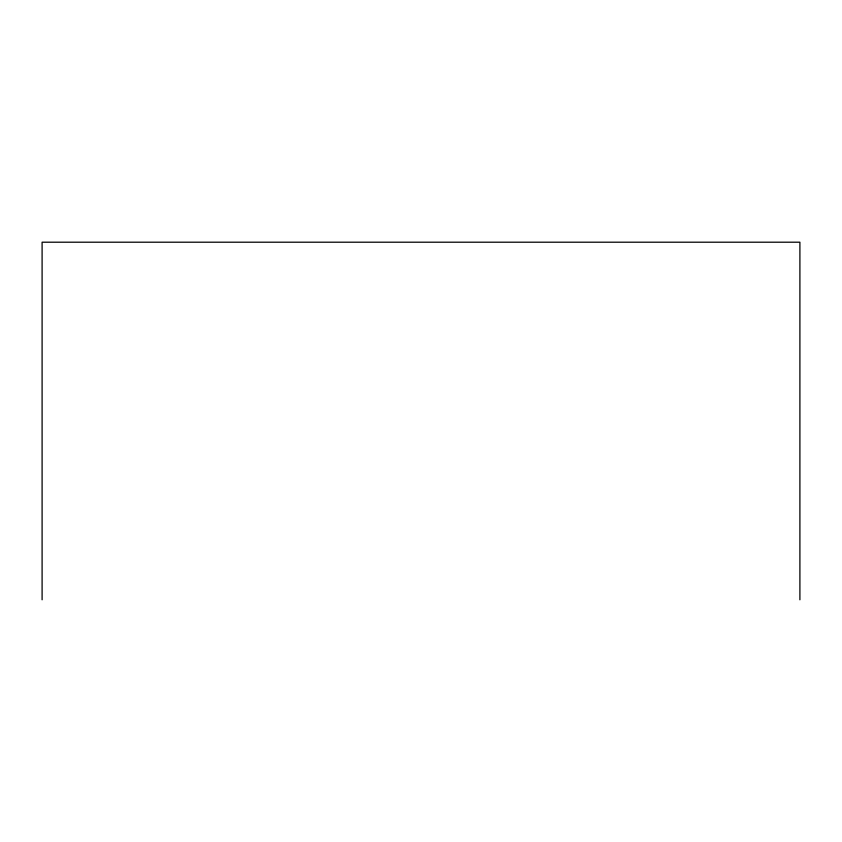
<?xml version="1.0" encoding="UTF-8"?>
<svg xmlns="http://www.w3.org/2000/svg" width="842" height="842" viewBox="0 0 842 842"><rect width="100%" height="100%" fill="white"/><g stroke="black" fill="none" stroke-linecap="round" stroke-linejoin="round"><path stroke-width="1.26" d="M799.9 599.799L799.9 242.201L42.1 242.201L42.1 599.799"/></g></svg>
